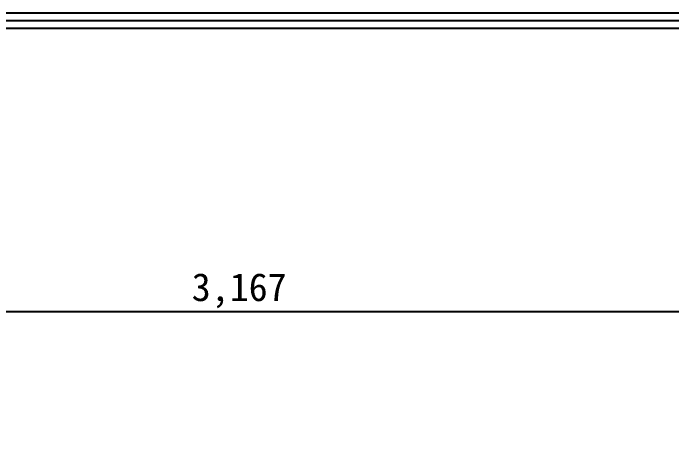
# Model space of a CAD drawing. Units: millimetres at full size, sheet at 1:50. Extents: x -9750 to 9750, y -6680 to 6675.
# Drawn here: x -3025 to -862, y 5242 to 6675 of the extents above; entities that cross this region are included whole.
import ezdxf
from ezdxf.enums import TextEntityAlignment as Align

# ---------------------------------------------------------------- set-up
doc = ezdxf.new("R2010")
doc.units = ezdxf.units.MM
doc.header["$LTSCALE"] = 50
doc.layers.add('0-1_用紙枠', color=4, linetype='Continuous')
doc.styles.add('ＭＳ ゴシック', font='')
doc.styles.get('ＭＳ ゴシック').set_extended_font_data('MS Gothic')

msp = doc.modelspace()

# ---------------------------------------------------------------- linework, layer by layer
at = {"layer": '0-1_用紙枠', "color": 3}
for p, q in [((9725, 6650), (-9725, 6650)), ((9700, 6625), (-9700, 6625))]:
    msp.add_line(p, q, dxfattribs=at)
at = {"layer": '0-1_用紙枠'}
msp.add_line((-698.77, 5695.15), (-3865.77, 5695.15), dxfattribs=at)
at = {"layer": '0-1_用紙枠', "color": 3}
msp.add_lwpolyline([(-9750, -6675), (9750, -6675), (9750, 6675), (-9750, 6675)], dxfattribs=at)

# ---------------------------------------------------------------- texts
at = {"layer": '0-1_用紙枠', "style": 'ＭＳ ゴシック'}
msp.add_text('3,167', height=91.64, dxfattribs=at).set_placement((-2438.52, 5702.65), align=Align.BOTTOM_LEFT)

doc.saveas('drawing.dxf')
